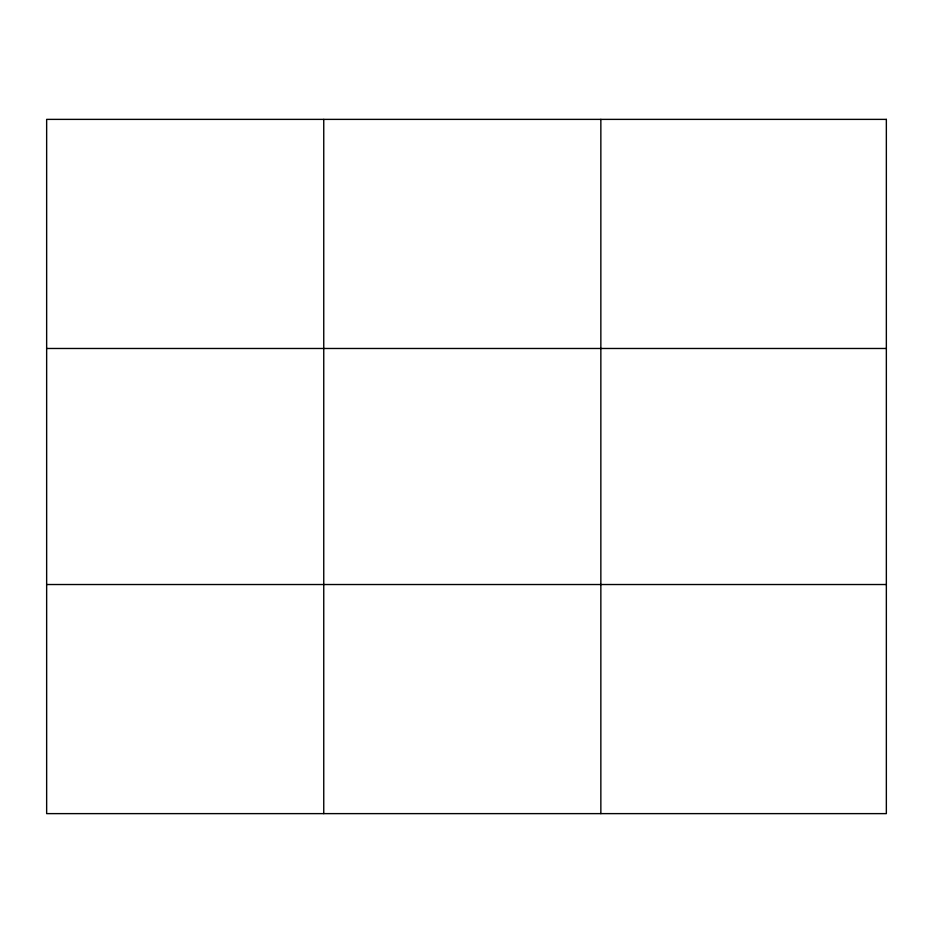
<?xml version="1.0" encoding="UTF-8"?>
<svg xmlns="http://www.w3.org/2000/svg" width="933" height="933" viewBox="0 0 933 933"><rect width="100%" height="100%" fill="white"/><g stroke="black" fill="none" stroke-linecap="round" stroke-linejoin="round"><path stroke-width="1.4" d="M323.751 119.377L323.751 813.623M600.852 119.377L600.852 813.623M46.65 348.476L886.35 348.476M46.65 584.524L886.35 584.524M886.35 119.377L886.35 813.623L46.65 813.623L46.65 119.377L886.35 119.377"/></g></svg>
